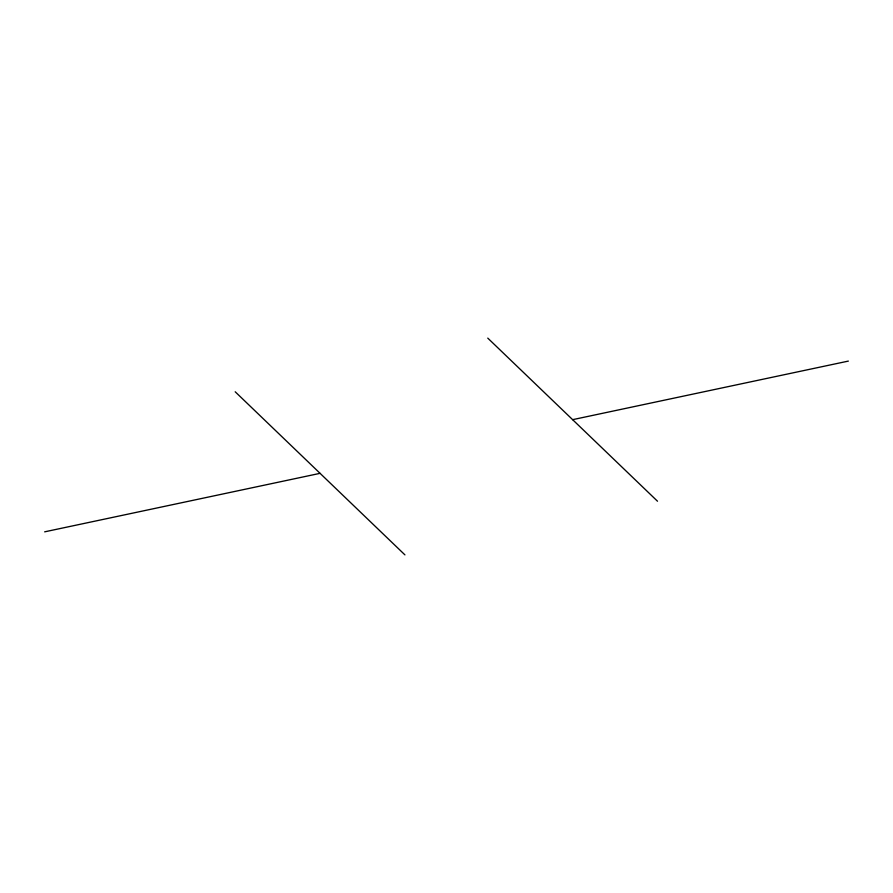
<?xml version="1.0" encoding="UTF-8"?>
<svg xmlns="http://www.w3.org/2000/svg" width="893" height="893" viewBox="0 0 893 893"><rect width="100%" height="100%" fill="white"/><g stroke="black" fill="none" stroke-linecap="round" stroke-linejoin="round"><path stroke-width="1.34" d="M44.65 531.837L320.062 473.335M572.636 419.665L848.35 361.096M487.768 338.123L657.505 501.219M235.194 391.781L404.931 554.877"/></g></svg>
